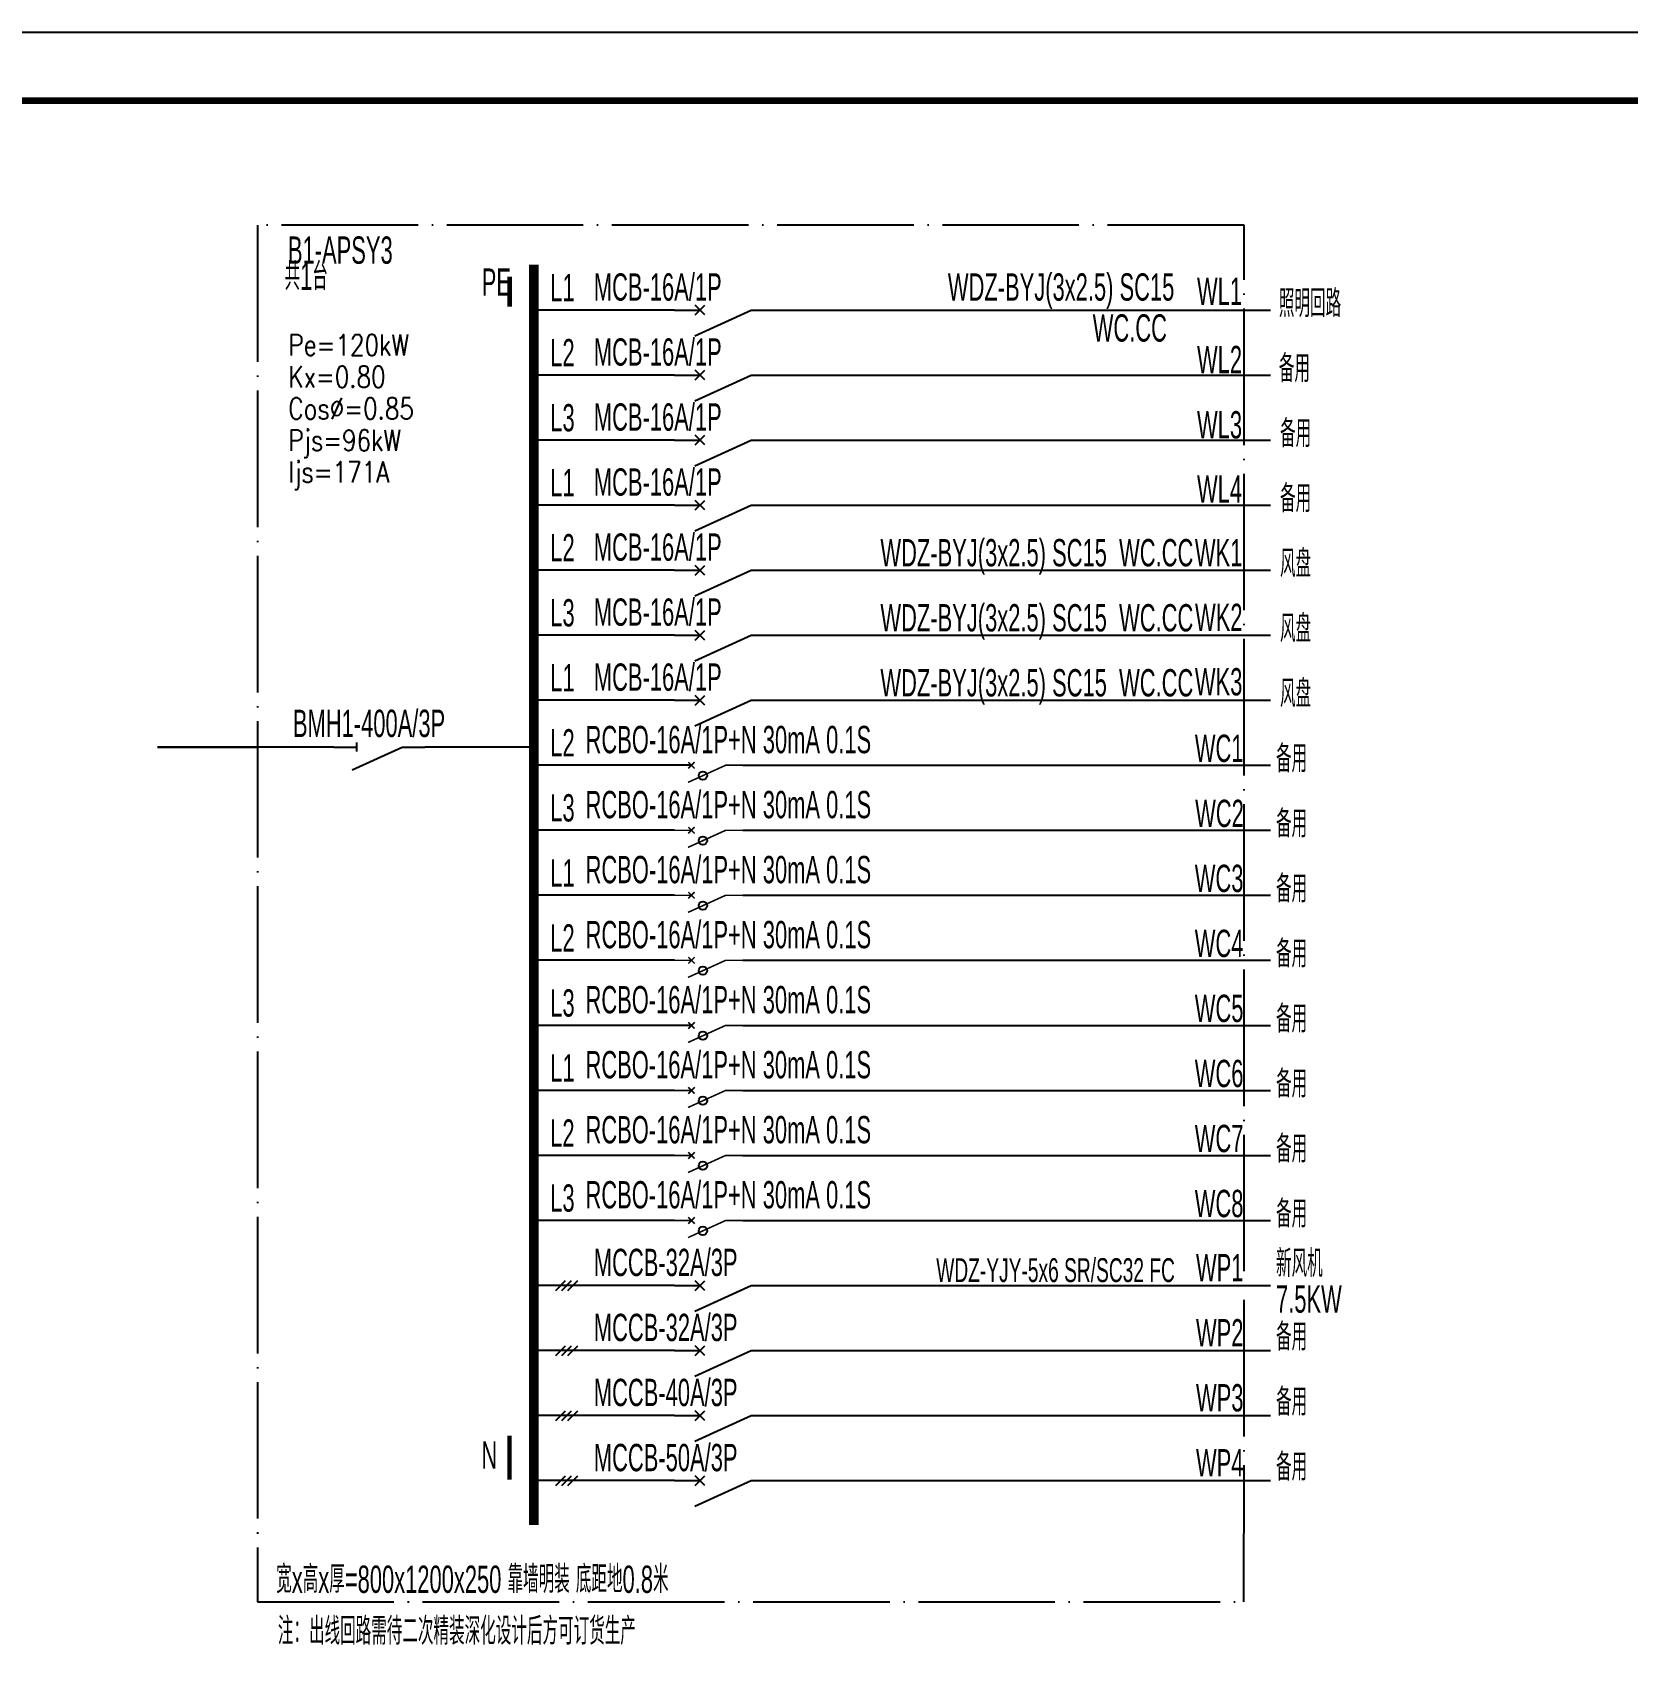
# Model space of a CAD drawing. Extents: x 776418 to 2076422, y -1170708 to 498544.
# Drawn here: x 978361 to 1001723, y -689690 to -665950 of the extents above; entities that cross this region are included whole.
import ezdxf

# ---------------------------------------------------------------- set-up
doc = ezdxf.new("R2010")
doc.units = 0
doc.header["$LTSCALE"] = 1000
doc.header["$MEASUREMENT"] = 0
doc.linetypes.add('CONTINOUS', pattern=[0])
doc.linetypes.add('DOTE', pattern=[2.42, 2, -0.2, 0.02, -0.2])
doc.layers.get('0').update_dxf_attribs({"linetype": 'CONTINUOUS'})
for name, color, linetype in [('D-TEXT', 7, 'CONTINUOUS'), ('DQ', 255, 'CONTINOUS'), ('ELEMENT', 3, 'CONTINUOUS'), ('SIG_TEXT', 7, 'CONTINUOUS'), ('TEL_TEXT', 3, 'CONTINUOUS'), ('TEL_TITLE', 7, 'CONTINUOUS'), ('WIRE-照明', 1, 'CONTINUOUS')]:
    doc.layers.add(name, color=color, linetype=linetype)
doc.styles.add('_COMPLEX', font='ROS', dxfattribs={"width": 0.6, "bigfont": 'JD'})
doc.styles.add('_JD', font='ros.shx', dxfattribs={"width": 0.8, "bigfont": 'JD.shx'})
doc.styles.add('_TEL_DIM', font='SIMPLEX', dxfattribs={"width": 0.7, "height": 3.5, "bigfont": 'HZTXT'})
doc.styles.add('DIM_FONT', font='SIMPLEX', dxfattribs={"width": 0.7, "bigfont": 'GBCBIG'})
doc.styles.get("Standard").update_dxf_attribs({"font": 'gbenor.shx', "bigfont": 'gbcbig.shx'})

# ---------------------------------------------------------------- blocks, each defined once
blk = doc.blocks.new('M_M8')
for p, q in [((-0.25, -0.2), (0, -0.75)), ((0.05, -0.25), (-0.05, -0.25))]:
    blk.add_line(p, q)
for points in [[(0, 0), (0, -0.25)], [(0, -0.75), (0, -1)]]:
    blk.add_lwpolyline(points)
at = {"style": 'DIM_FONT', "width": 0.8, "flags": 9}
blk.add_attdef('S', (0.25, -0.5), '', height=0.2, dxfattribs=at)
blk = doc.blocks.new('M_M7')
for p, q in [((-0.25, -0.2), (0, -0.75)), ((-0.047, -0.297), (0.047, -0.203)), ((-0.047, -0.203), (0.047, -0.297))]:
    blk.add_line(p, q)
for points in [[(0, 0), (0, -0.25)], [(0, -0.75), (0, -1)]]:
    blk.add_lwpolyline(points)
at = {"width": 0.8, "flags": 9}
blk.add_attdef('S', (0.25, -0.5), '', height=0.2, dxfattribs=at)
blk = doc.blocks.new('$element$00000525')
at = {"const_width": 0.0233}
for points in [[(0, 0), (0, -0.25)], [(-0.25, -0.2), (0, -0.75), (0, -1)], [(-0.047, -0.203), (0.047, -0.297)], [(0.047, -0.203), (-0.047, -0.297)]]:
    blk.add_lwpolyline(points, dxfattribs=at)
blk.add_circle((-0.151, -0.417), 0.0615)
at = {"flags": 9}
blk.add_attdef('S', (0, 0), '', height=0.00000667, dxfattribs=at)

msp = doc.modelspace()

# ---------------------------------------------------------------- linework, layer by layer
at = {"linetype": 'DOTE'}
for p, q in [((981659, -668774), (981656, -688932)), ((996108, -668774), (981659, -668774)), ((996105, -688932), (996108, -668774)), ((981656, -688932), (996105, -688932))]:
    msp.add_line(p, q, dxfattribs=at)
for p, q in [((986026, -684371), (986169, -684228)), ((986115, -684371), (986258, -684228)), ((986203, -684371), (986347, -684228)), ((986026, -685324), (986169, -685181)), ((986115, -685324), (986258, -685181)), ((986203, -685324), (986347, -685181)), ((986026, -686276), (986169, -686133)), ((986115, -686276), (986258, -686133)), ((986203, -686276), (986347, -686133)), ((986026, -687228), (986169, -687085)), ((986115, -687228), (986258, -687085)), ((986203, -687228), (986347, -687085))]:
    msp.add_line(p, q)
at = {"linetype": 'Continuous', "const_width": 64.6}
for points in [[(985350, -669528), (985350, -669968)], [(985346, -686501), (985346, -687145)]]:
    msp.add_lwpolyline(points, dxfattribs=at)
at = {"layer": 'TEL_TITLE'}
msp.add_lwpolyline([(908431, -725350), (1034531, -725350), (1034531, -665950), (908431, -665950)], close=True, dxfattribs=at)
at = {"layer": 'TEL_TITLE', "const_width": 100}
msp.add_lwpolyline([(910931, -724350), (1033531, -724350), (1033531, -666950), (910931, -666950)], close=True, dxfattribs=at)
at = {"layer": 'WIRE-照明'}
for p, q in [((987764, -670016), (985706, -670016)), ((987764, -670968), (985706, -670968)), ((987764, -671920), (985706, -671920)), ((987764, -672873), (985706, -672873)), ((987764, -673825), (985706, -673825)), ((987764, -674777), (985706, -674777)), ((987764, -675729), (985706, -675729)), ((980192, -676415), (981658, -676415)), ((988013, -676682), (985706, -676682)), ((987763, -677634), (985706, -677634)), ((987763, -678586), (985706, -678586)), ((987763, -679538), (985706, -679538)), ((988013, -680491), (985705, -680491)), ((987763, -681443), (985705, -681443)), ((987763, -682395), (985705, -682395)), ((987763, -683348), (985705, -683348)), ((987764, -684300), (985706, -684300)), ((987764, -685252), (985706, -685252)), ((987764, -686204), (985706, -686204)), ((987764, -687157), (985706, -687157))]:
    msp.add_line(p, q, dxfattribs=at)
at = {"layer": 'WIRE-照明', "linetype": 'ByBlock'}
for p, q in [((989264, -670016), (996494, -670016)), ((989264, -670968), (996493, -670968)), ((989264, -671920), (996493, -671920)), ((989264, -672873), (996493, -672873)), ((989264, -673825), (996493, -673825)), ((989264, -674777), (996493, -674777)), ((989264, -675729), (996493, -675729)), ((988763, -676682), (996493, -676682)), ((988763, -677634), (996492, -677634)), ((988763, -678586), (996492, -678586)), ((988763, -679538), (996492, -679538)), ((988763, -680491), (996492, -680491)), ((988763, -681443), (996492, -681443)), ((988763, -682395), (996492, -682395)), ((988763, -683348), (996492, -683348)), ((989264, -684300), (996491, -684300)), ((989264, -685252), (996491, -685252)), ((989264, -686204), (996491, -686204)), ((989264, -687157), (996491, -687157))]:
    msp.add_line(p, q, dxfattribs=at)
at = {"layer": 'WIRE-照明', "linetype": 'Continuous'}
for p, q in [((982777, -676415), (980192, -676415)), ((985690, -676415), (984106, -676415))]:
    msp.add_line(p, q, dxfattribs=at)
at = {"layer": 'WIRE-照明', "const_width": 142}
msp.add_lwpolyline([(985706, -669353), (985706, -687809)], dxfattribs=at)

# ---------------------------------------------------------------- block references
at = {"layer": 'DQ'}
for name, p, xscale, yscale, zscale, rotation in [('M_M7', (987764, -670016), 1500, 1500, 1500, 89.99999999999993), ('M_M7', (987764, -670968), 1500, 1500, 1500, 89.99999999999993), ('M_M7', (987764, -671920), 1500, 1500, 1500, 89.99999999999993), ('M_M7', (987764, -672873), 1500, 1500, 1500, 89.99999999999993), ('M_M7', (987764, -673825), 1500, 1500, 1500, 89.99999999999993), ('M_M7', (987764, -674777), 1500, 1500, 1500, 89.99999999999993), ('M_M7', (987764, -675729), 1500, 1500, 1500, 89.99999999999993), ('M_M8', (982777, -676415), 1328.571428571429, 1328.571428571429, 1328.571428571429, 89.99999999999999), ('M_M7', (987764, -684300), 1500, 1500, 1500, 89.99999999999993), ('M_M7', (987764, -685252), 1500, 1500, 1500, 89.99999999999993), ('M_M7', (987764, -686204), 1500, 1500, 1500, 89.99999999999993), ('M_M7', (987764, -687157), 1500, 1500, 1500, 89.99999999999993)]:
    msp.add_blockref(name, p, dxfattribs=dict(at, xscale=xscale, yscale=yscale, zscale=zscale, rotation=rotation))
at = {"layer": 'ELEMENT', "xscale": 1000, "yscale": 1000, "zscale": 1000, "rotation": 90}
for p in [(987763, -676682), (987763, -677634), (987763, -678586), (987763, -679538), (987763, -680491), (987763, -681443), (987763, -682395), (987763, -683348)]:
    msp.add_blockref('$element$00000525', p, dxfattribs=at)

# ---------------------------------------------------------------- texts
at = {"layer": 'D-TEXT', "style": '_JD', "width": 0.6}
for s, p in [('B1-APSY3', (982103, -669338)), ('共1台', (982053, -669722)), ('PE', (984941, -669807)), ('L1', (985945, -669887)), ('WL1', (995417, -669940)), ('照明回路', (996616, -670119)), ('L2', (985945, -670839)), ('WL2', (995417, -670940)), ('备用', (996616, -671072)), ('L3', (985945, -671792)), ('WL3', (995417, -671896)), ('备用', (996633, -672024)), ('L1', (985945, -672744)), ('WL4', (995417, -672837)), ('备用', (996633, -672976)), ('L2', (985945, -673696)), ('WK1', (995386, -673770)), ('风盘', (996633, -673929)), ('L3', (985945, -674649)), ('WK2', (995388, -674716)), ('风盘', (996633, -674881)), ('L1', (985945, -675601)), ('WK3', (995386, -675659)), ('风盘', (996633, -675833)), ('BMH1-400A/3P', (982176, -676268)), ('RCBO-16A/1P+N 30mA 0.1S', (986462, -676505)), ('L2', (985945, -676553)), ('WC1', (995385, -676633)), ('备用', (996574, -676785)), ('RCBO-16A/1P+N 30mA 0.1S', (986462, -677457)), ('L3', (985945, -677505)), ('WC2', (995390, -677586)), ('备用', (996574, -677738)), ('RCBO-16A/1P+N 30mA 0.1S', (986462, -678409)), ('L1', (985945, -678458)), ('WC3', (995384, -678538)), ('备用', (996574, -678690)), ('RCBO-16A/1P+N 30mA 0.1S', (986462, -679361)), ('L2', (985945, -679410)), ('WC4', (995384, -679490)), ('备用', (996574, -679642)), ('RCBO-16A/1P+N 30mA 0.1S', (986461, -680314)), ('L3', (985945, -680362)), ('WC5', (995384, -680442)), ('备用', (996574, -680595)), ('RCBO-16A/1P+N 30mA 0.1S', (986461, -681266)), ('L1', (985944, -681315)), ('WC6', (995384, -681395)), ('备用', (996574, -681547)), ('L2', (985944, -682267)), ('RCBO-16A/1P+N 30mA 0.1S', (986461, -682218)), ('WC7', (995384, -682347)), ('备用', (996574, -682499)), ('L3', (985944, -683219)), ('RCBO-16A/1P+N 30mA 0.1S', (986461, -683171)), ('WC8', (995384, -683299)), ('备用', (996574, -683451)), ('WP1', (995402, -684239)), ('新风机', (996574, -684177)), ('7.5KW', (996574, -684698)), ('WP2', (995402, -685192)), ('备用', (996574, -685252)), ('WP3', (995402, -686144)), ('备用', (996574, -686205)), ('N', (984937, -686984)), ('WP4', (995402, -687096)), ('备用', (996574, -687157)), ('宽x高x厚=800x1200x250 靠墙明装 底距地0.8米', (981931, -688801)), ('注：出线回路需待二次精装深化设计后方可订货生产', (981955, -689560))]:
    msp.add_text(s, height=400, dxfattribs=at).set_placement(p)
at = {"layer": 'SIG_TEXT', "style": '_TEL_DIM', "width": 0.8}
for s, p in [('Pe=120kW', (982109, -670683)), ('Kx=0.80', (982109, -671148)), ('Cos%%C=0.85', (982109, -671613)), ('Pjs=96kW', (982109, -672078)), ('Ijs=171A', (982109, -672543))]:
    msp.add_text(s, height=310, dxfattribs=at).set_placement(p)
at = {"layer": 'TEL_TEXT', "color": 7, "style": '_JD', "width": 0.6}
for s, p in [('MCB-16A/1P', (986583, -669878)), ('WDZ-BYJ(3x2.5) SC15', (991768, -669878)), (' WC.CC', (993800, -670478)), ('MCB-16A/1P', (986583, -670830)), ('MCB-16A/1P', (986583, -671782)), ('MCB-16A/1P', (986583, -672734)), ('MCB-16A/1P', (986583, -673687)), ('WDZ-BYJ(3x2.5) SC15  WC.CC', (990780, -673769)), ('MCB-16A/1P', (986583, -674639)), ('WDZ-BYJ(3x2.5) SC15  WC.CC', (990780, -674722)), ('MCB-16A/1P', (986583, -675591)), ('WDZ-BYJ(3x2.5) SC15  WC.CC', (990780, -675674)), ('MCCB-32A/3P', (986583, -684162)), ('MCCB-32A/3P', (986583, -685114)), ('MCCB-40A/3P', (986583, -686066)), ('MCCB-50A/3P', (986583, -687019))]:
    msp.add_text(s, height=400, dxfattribs=at).set_placement(p)
at = {"layer": 'TEL_TEXT', "ltscale": 2, "style": '_COMPLEX', "width": 0.6}
msp.add_text('WDZ-YJY-5x6 SR/SC32 FC', height=350, dxfattribs=at).set_placement((991598, -684250))

doc.saveas('drawing.dxf')
